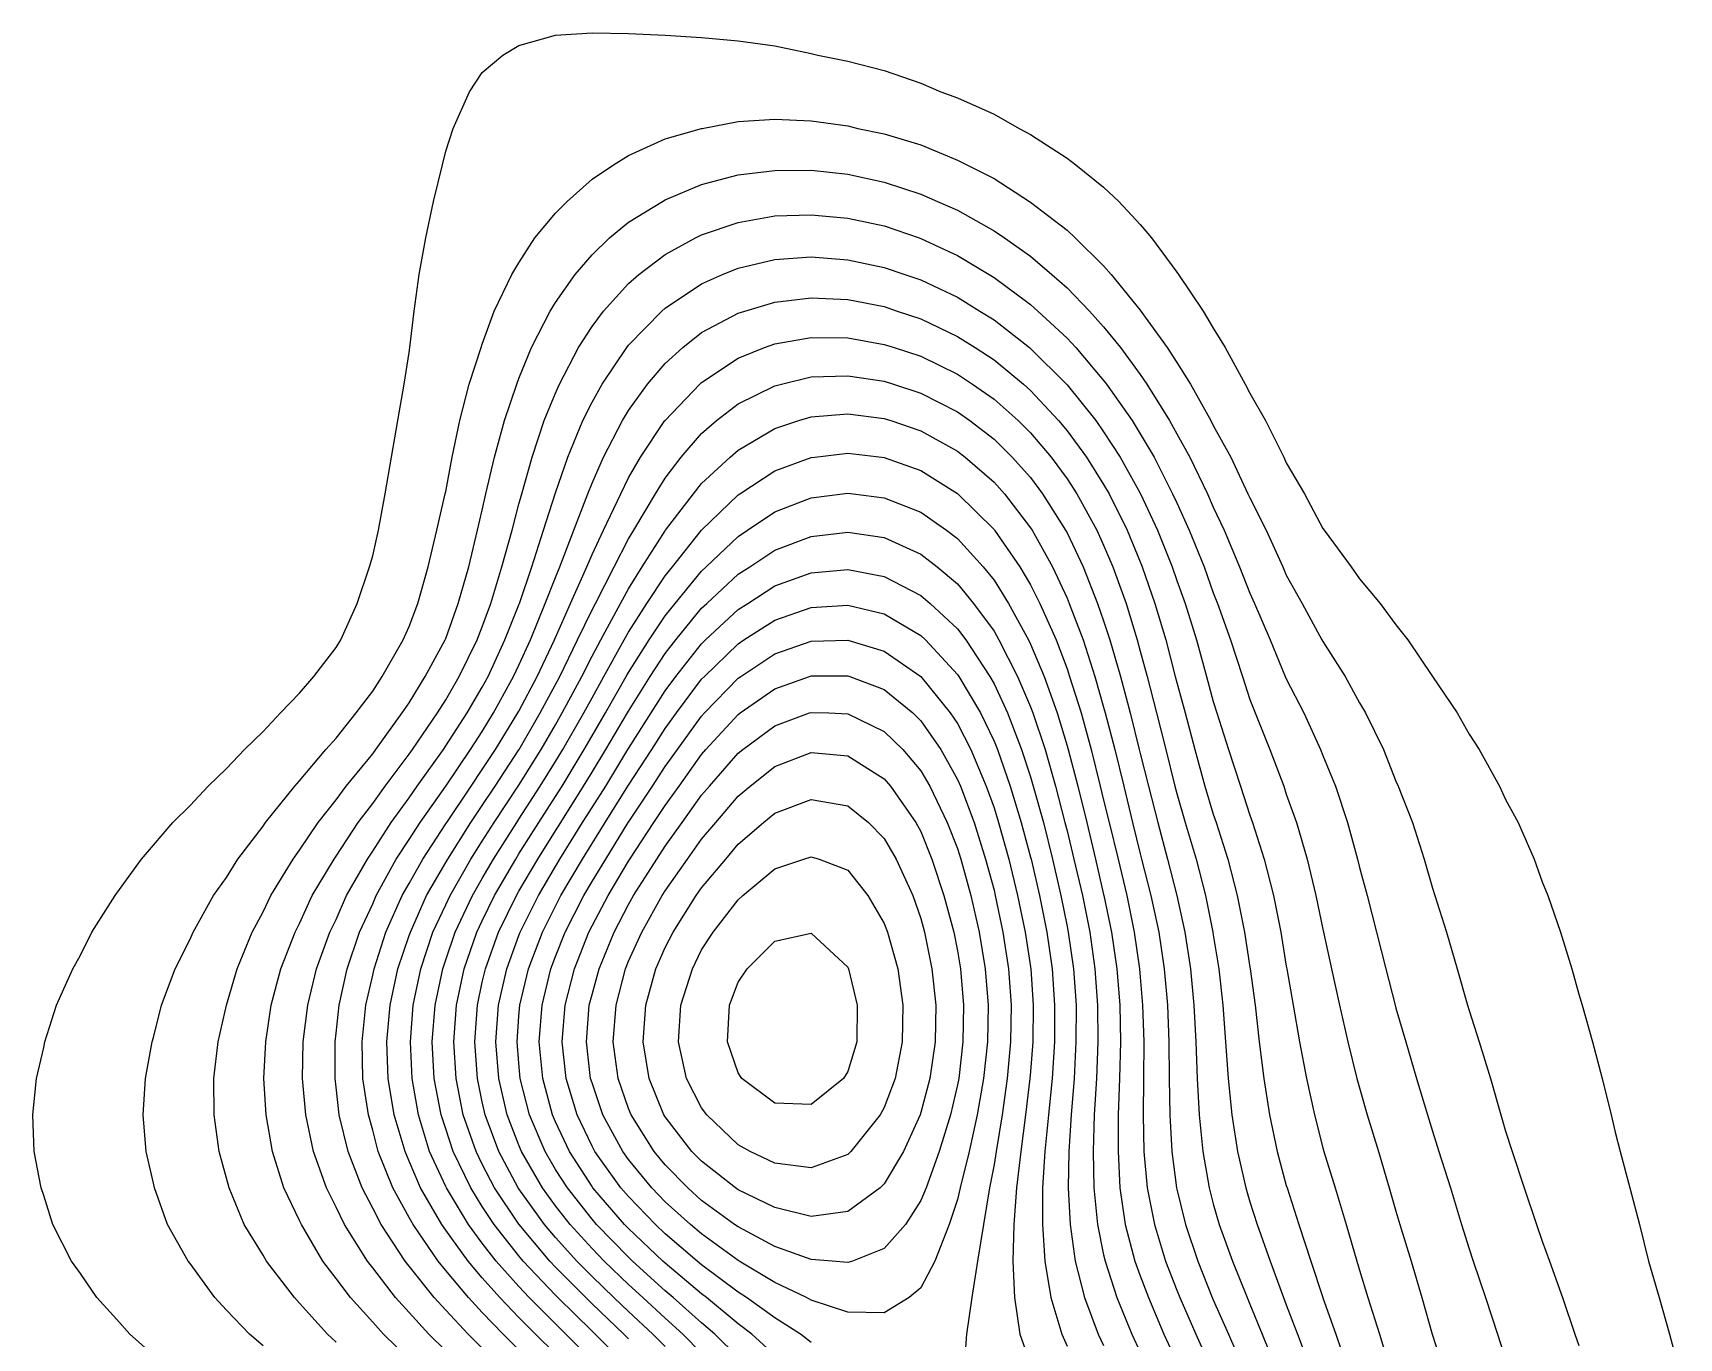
# Model space of a CAD drawing. Header units: inches. Extents: x -3765 to -2207, y 6717241 to 6718976.
# Drawn here: x -2669.2 to -2500.4, y 6718632.9 to 6718766.8 of the extents above; entities that cross this region are included whole.
import ezdxf

# ---------------------------------------------------------------- set-up
doc = ezdxf.new("R2010")
doc.units = ezdxf.units.IN
doc.header["$MEASUREMENT"] = 0

msp = doc.modelspace()

# ---------------------------------------------------------------- linework, layer by layer
for points in [[(-2656.88, 6718631.15), (-2659.29, 6718633.31), (-2660.63, 6718634.8), (-2662.7, 6718637.06), (-2664.37, 6718639.53), (-2665.29, 6718640.8), (-2667.19, 6718644.55), (-2668.12, 6718647.51), (-2668.4, 6718648.3), (-2669.11, 6718652.05), (-2669.24, 6718655.8), (-2668.87, 6718659.54), (-2668.12, 6718662.72), (-2668.01, 6718663.29), (-2666.81, 6718667.04), (-2665.14, 6718670.79), (-2664.37, 6718672.17), (-2663.19, 6718674.54), (-2660.81, 6718678.29), (-2660.63, 6718678.54), (-2658.12, 6718682.03), (-2656.88, 6718683.45), (-2654.89, 6718685.78), (-2653.13, 6718687.55), (-2651.28, 6718689.53), (-2649.38, 6718691.33), (-2647.53, 6718693.28), (-2645.63, 6718695.13), (-2643.85, 6718697.03), (-2641.89, 6718699.07), (-2640.43, 6718700.77), (-2638.14, 6718703.74), (-2637.66, 6718704.52), (-2635.99, 6718708.27), (-2634.72, 6718712.02), (-2634.39, 6718713.15), (-2633.81, 6718715.77), (-2633.12, 6718719.51), (-2632.47, 6718723.26), (-2631.82, 6718727.01), (-2631.17, 6718730.76), (-2630.64, 6718734.01), (-2630.58, 6718734.51), (-2630.15, 6718738.25), (-2629.62, 6718742), (-2628.95, 6718745.75), (-2628.15, 6718749.5), (-2627.25, 6718753.25), (-2626.89, 6718754.67), (-2626.15, 6718756.99), (-2624.46, 6718760.74), (-2623.15, 6718762.71), (-2621.04, 6718764.49), (-2619.4, 6718765.51), (-2615.65, 6718766.56), (-2611.9, 6718766.79), (-2608.15, 6718766.72), (-2604.41, 6718766.56), (-2600.66, 6718766.33), (-2596.91, 6718765.99), (-2593.16, 6718765.45), (-2589.41, 6718764.68), (-2588.75, 6718764.49), (-2585.67, 6718763.9), (-2581.92, 6718762.93), (-2578.17, 6718761.63), (-2576.12, 6718760.74), (-2574.42, 6718760.13), (-2570.67, 6718758.46), (-2568.09, 6718756.99), (-2566.92, 6718756.37), (-2563.18, 6718753.95), (-2562.26, 6718753.25), (-2559.43, 6718750.97), (-2557.88, 6718749.5), (-2555.68, 6718747.14), (-2554.5, 6718745.75), (-2551.93, 6718742.26), (-2551.75, 6718742), (-2549.21, 6718738.25), (-2548.18, 6718736.51), (-2546.96, 6718734.51), (-2544.91, 6718730.76), (-2544.44, 6718729.83), (-2542.82, 6718727.01), (-2540.96, 6718723.26), (-2540.69, 6718722.69), (-2538.82, 6718719.51), (-2536.94, 6718715.95), (-2536.81, 6718715.77), (-2534.05, 6718712.02), (-2533.19, 6718710.8), (-2531.06, 6718708.27), (-2529.44, 6718706.05), (-2528.21, 6718704.52), (-2525.71, 6718700.77), (-2525.7, 6718700.75), (-2523.15, 6718697.03), (-2521.95, 6718694.85), (-2520.9, 6718693.28), (-2518.83, 6718689.53), (-2518.2, 6718688.15), (-2516.91, 6718685.78), (-2515.27, 6718682.03), (-2514.45, 6718679.69), (-2513.88, 6718678.29), (-2512.55, 6718674.54), (-2511.42, 6718670.79), (-2510.7, 6718668.18), (-2510.35, 6718667.04), (-2509.27, 6718663.29), (-2508.3, 6718659.54), (-2507.38, 6718655.8), (-2506.96, 6718654.03), (-2506.43, 6718652.05), (-2505.45, 6718648.3), (-2504.48, 6718644.55), (-2503.53, 6718640.8), (-2503.21, 6718639.62), (-2502.46, 6718637.06), (-2501.39, 6718633.31), (-2500.4, 6718629.56)], [(-2645.63, 6718632.1), (-2647.02, 6718633.31), (-2649.38, 6718635.78), (-2650.58, 6718637.06), (-2653.13, 6718640.56), (-2653.31, 6718640.8), (-2655.43, 6718644.55), (-2656.77, 6718648.3), (-2656.88, 6718648.8), (-2657.63, 6718652.05), (-2657.93, 6718655.8), (-2657.71, 6718659.54), (-2657.02, 6718663.29), (-2656.88, 6718663.75), (-2656.04, 6718667.04), (-2654.67, 6718670.79), (-2653.13, 6718673.81), (-2652.81, 6718674.54), (-2650.72, 6718678.29), (-2649.38, 6718680.16), (-2648.24, 6718682.03), (-2645.63, 6718685.41), (-2645.38, 6718685.78), (-2642.37, 6718689.53), (-2641.89, 6718690.07), (-2639.19, 6718693.28), (-2638.14, 6718694.45), (-2636.1, 6718697.03), (-2634.39, 6718699.26), (-2633.42, 6718700.77), (-2631.27, 6718704.52), (-2630.64, 6718705.89), (-2629.75, 6718708.27), (-2628.7, 6718712.02), (-2627.8, 6718715.77), (-2626.95, 6718719.51), (-2626.89, 6718719.76), (-2626.24, 6718723.26), (-2625.45, 6718727.01), (-2624.49, 6718730.76), (-2623.28, 6718734.51), (-2623.15, 6718734.87), (-2621.94, 6718738.25), (-2620.12, 6718742), (-2619.4, 6718743.21), (-2617.75, 6718745.75), (-2615.65, 6718748.29), (-2614.46, 6718749.5), (-2611.9, 6718751.77), (-2609.68, 6718753.25), (-2608.15, 6718754.21), (-2604.41, 6718755.92), (-2600.66, 6718756.99), (-2600.61, 6718756.99), (-2596.91, 6718757.7), (-2593.16, 6718757.94), (-2589.41, 6718757.78), (-2585.67, 6718757.24), (-2584.65, 6718756.99), (-2581.92, 6718756.42), (-2578.17, 6718755.29), (-2574.42, 6718753.74), (-2573.47, 6718753.25), (-2570.67, 6718751.84), (-2567.03, 6718749.5), (-2566.92, 6718749.43), (-2563.18, 6718746.54), (-2562.33, 6718745.75), (-2559.43, 6718742.88), (-2558.65, 6718742), (-2555.68, 6718738.36), (-2555.6, 6718738.25), (-2552.9, 6718734.51), (-2551.93, 6718732.99), (-2550.51, 6718730.76), (-2548.43, 6718727.01), (-2548.18, 6718726.53), (-2546.38, 6718723.26), (-2544.63, 6718719.51), (-2544.44, 6718719.08), (-2542.77, 6718715.77), (-2541.06, 6718712.02), (-2540.69, 6718711.17), (-2539.07, 6718708.27), (-2537.04, 6718704.52), (-2536.94, 6718704.34), (-2534.64, 6718700.77), (-2533.19, 6718698.08), (-2532.57, 6718697.03), (-2530.73, 6718693.28), (-2529.44, 6718690.02), (-2529.22, 6718689.53), (-2527.76, 6718685.78), (-2526.55, 6718682.03), (-2525.7, 6718679.05), (-2525.44, 6718678.29), (-2524.25, 6718674.54), (-2523.15, 6718670.79), (-2522.1, 6718667.04), (-2521.95, 6718666.5), (-2520.9, 6718663.29), (-2519.76, 6718659.54), (-2518.68, 6718655.8), (-2518.2, 6718654.13), (-2517.52, 6718652.05), (-2516.28, 6718648.3), (-2515.03, 6718644.55), (-2514.45, 6718642.85), (-2513.71, 6718640.8), (-2512.37, 6718637.06), (-2511.09, 6718633.31), (-2510.7, 6718632.14)], [(-2638.14, 6718632.48), (-2639.02, 6718633.31), (-2641.89, 6718636.48), (-2642.43, 6718637.06), (-2645.29, 6718640.8), (-2645.63, 6718641.4), (-2647.57, 6718644.55), (-2649.12, 6718648.3), (-2649.38, 6718649.32), (-2650.15, 6718652.05), (-2650.66, 6718655.8), (-2650.68, 6718659.54), (-2650.26, 6718663.29), (-2649.38, 6718667.04), (-2649.38, 6718667.05), (-2648.3, 6718670.79), (-2646.77, 6718674.54), (-2645.63, 6718676.62), (-2644.85, 6718678.29), (-2642.56, 6718682.03), (-2641.89, 6718682.95), (-2640, 6718685.78), (-2638.14, 6718688.13), (-2637.11, 6718689.53), (-2634.39, 6718692.84), (-2634.07, 6718693.28), (-2631.36, 6718697.03), (-2630.64, 6718698.07), (-2629, 6718700.77), (-2626.95, 6718704.52), (-2626.89, 6718704.66), (-2625.63, 6718708.27), (-2624.55, 6718712.02), (-2623.63, 6718715.77), (-2623.15, 6718717.82), (-2622.78, 6718719.51), (-2621.91, 6718723.26), (-2620.89, 6718727.01), (-2619.62, 6718730.76), (-2619.4, 6718731.33), (-2618.11, 6718734.51), (-2616.18, 6718738.25), (-2615.65, 6718739.12), (-2613.63, 6718742), (-2611.9, 6718744.02), (-2610.09, 6718745.75), (-2608.15, 6718747.36), (-2604.68, 6718749.5), (-2604.41, 6718749.65), (-2600.66, 6718751.25), (-2596.91, 6718752.22), (-2593.16, 6718752.68), (-2589.41, 6718752.69), (-2585.67, 6718752.28), (-2581.92, 6718751.48), (-2578.17, 6718750.25), (-2576.47, 6718749.5), (-2574.42, 6718748.61), (-2570.67, 6718746.49), (-2569.61, 6718745.75), (-2566.92, 6718743.87), (-2564.74, 6718742), (-2563.18, 6718740.63), (-2560.88, 6718738.25), (-2559.43, 6718736.65), (-2557.7, 6718734.51), (-2555.68, 6718731.74), (-2555.01, 6718730.76), (-2552.68, 6718727.01), (-2551.93, 6718725.67), (-2550.58, 6718723.26), (-2548.77, 6718719.51), (-2548.18, 6718718.14), (-2547.06, 6718715.77), (-2545.48, 6718712.02), (-2544.44, 6718709.32), (-2543.96, 6718708.27), (-2542.35, 6718704.52), (-2540.79, 6718700.77), (-2540.69, 6718700.53), (-2538.89, 6718697.03), (-2537.18, 6718693.28), (-2536.94, 6718692.66), (-2535.65, 6718689.53), (-2534.41, 6718685.78), (-2533.4, 6718682.03), (-2533.19, 6718681.18), (-2532.4, 6718678.29), (-2531.43, 6718674.54), (-2530.49, 6718670.79), (-2529.52, 6718667.04), (-2529.44, 6718666.74), (-2528.43, 6718663.29), (-2527.32, 6718659.54), (-2526.2, 6718655.8), (-2525.7, 6718654.11), (-2525.04, 6718652.05), (-2523.86, 6718648.3), (-2522.71, 6718644.55), (-2521.95, 6718642.07), (-2521.52, 6718640.8), (-2520.27, 6718637.06), (-2519.04, 6718633.31), (-2518.2, 6718630.75)], [(-2630.64, 6718630.73), (-2633.28, 6718633.31), (-2634.39, 6718634.54), (-2636.68, 6718637.06), (-2638.14, 6718639.02), (-2639.51, 6718640.8), (-2641.71, 6718644.55), (-2641.89, 6718644.96), (-2643.51, 6718648.3), (-2644.68, 6718652.05), (-2645.33, 6718655.8), (-2645.55, 6718659.54), (-2645.37, 6718663.29), (-2644.8, 6718667.04), (-2643.81, 6718670.79), (-2642.35, 6718674.54), (-2641.89, 6718675.44), (-2640.59, 6718678.29), (-2638.35, 6718682.03), (-2638.14, 6718682.33), (-2635.9, 6718685.78), (-2634.39, 6718687.75), (-2633.13, 6718689.53), (-2630.64, 6718692.79), (-2630.31, 6718693.28), (-2627.75, 6718697.03), (-2626.89, 6718698.37), (-2625.52, 6718700.77), (-2623.67, 6718704.52), (-2623.15, 6718705.85), (-2622.29, 6718708.27), (-2621.14, 6718712.02), (-2620.1, 6718715.77), (-2619.4, 6718718.43), (-2619.11, 6718719.51), (-2618.05, 6718723.26), (-2616.8, 6718727.01), (-2615.65, 6718729.84), (-2615.25, 6718730.76), (-2613.28, 6718734.51), (-2611.9, 6718736.67), (-2610.71, 6718738.25), (-2608.15, 6718741.09), (-2607.11, 6718742), (-2604.41, 6718744.07), (-2601.3, 6718745.75), (-2600.66, 6718746.07), (-2596.91, 6718747.35), (-2593.16, 6718748.01), (-2589.41, 6718748.14), (-2585.67, 6718747.79), (-2581.92, 6718746.98), (-2578.34, 6718745.75), (-2578.17, 6718745.69), (-2574.42, 6718743.97), (-2571.17, 6718742), (-2570.67, 6718741.7), (-2566.92, 6718738.93), (-2566.16, 6718738.25), (-2563.18, 6718735.48), (-2562.29, 6718734.51), (-2559.43, 6718731.14), (-2559.14, 6718730.76), (-2556.51, 6718727.01), (-2555.68, 6718725.67), (-2554.25, 6718723.26), (-2552.35, 6718719.51), (-2551.93, 6718718.58), (-2550.64, 6718715.77), (-2549.13, 6718712.02), (-2548.18, 6718709.34), (-2547.76, 6718708.27), (-2546.42, 6718704.52), (-2545.19, 6718700.77), (-2544.44, 6718698.4), (-2543.89, 6718697.03), (-2542.39, 6718693.28), (-2540.96, 6718689.53), (-2540.69, 6718688.7), (-2539.65, 6718685.78), (-2538.56, 6718682.03), (-2537.66, 6718678.29), (-2536.94, 6718674.83), (-2536.87, 6718674.54), (-2536.05, 6718670.79), (-2535.24, 6718667.04), (-2534.38, 6718663.29), (-2533.45, 6718659.54), (-2533.19, 6718658.56), (-2532.38, 6718655.8), (-2531.25, 6718652.05), (-2530.13, 6718648.3), (-2529.44, 6718645.92), (-2529.03, 6718644.55), (-2527.9, 6718640.8), (-2526.8, 6718637.06), (-2525.73, 6718633.31), (-2525.7, 6718633.19), (-2524.53, 6718629.56)], [(-2626.89, 6718631.58), (-2628.65, 6718633.31), (-2630.64, 6718635.51), (-2632.05, 6718637.06), (-2634.39, 6718640.12), (-2634.92, 6718640.8), (-2637.29, 6718644.55), (-2638.14, 6718646.32), (-2639.13, 6718648.3), (-2640.46, 6718652.05), (-2641.27, 6718655.8), (-2641.61, 6718659.54), (-2641.53, 6718663.29), (-2641.05, 6718667.04), (-2640.15, 6718670.79), (-2638.78, 6718674.54), (-2638.14, 6718675.84), (-2637.08, 6718678.29), (-2634.94, 6718682.03), (-2634.39, 6718682.84), (-2632.51, 6718685.78), (-2630.64, 6718688.32), (-2629.82, 6718689.53), (-2627.15, 6718693.28), (-2626.89, 6718693.64), (-2624.72, 6718697.03), (-2623.15, 6718699.66), (-2622.55, 6718700.77), (-2620.84, 6718704.52), (-2619.4, 6718708.13), (-2619.35, 6718708.27), (-2618.08, 6718712.02), (-2616.87, 6718715.77), (-2615.67, 6718719.51), (-2615.65, 6718719.59), (-2614.38, 6718723.26), (-2612.83, 6718727.01), (-2611.9, 6718728.91), (-2610.87, 6718730.76), (-2608.34, 6718734.51), (-2608.15, 6718734.75), (-2604.74, 6718738.25), (-2604.41, 6718738.55), (-2600.66, 6718741.06), (-2598.52, 6718742), (-2596.91, 6718742.66), (-2593.16, 6718743.53), (-2589.41, 6718743.8), (-2585.67, 6718743.52), (-2581.92, 6718742.73), (-2579.83, 6718742), (-2578.17, 6718741.45), (-2574.42, 6718739.68), (-2572.13, 6718738.25), (-2570.67, 6718737.36), (-2567.04, 6718734.51), (-2566.92, 6718734.42), (-2563.24, 6718730.76), (-2563.18, 6718730.69), (-2560.23, 6718727.01), (-2559.43, 6718725.88), (-2557.73, 6718723.26), (-2555.68, 6718719.57), (-2555.65, 6718719.51), (-2553.89, 6718715.77), (-2552.41, 6718712.02), (-2551.93, 6718710.62), (-2551.08, 6718708.27), (-2549.9, 6718704.52), (-2548.86, 6718700.77), (-2548.18, 6718698.2), (-2547.82, 6718697.03), (-2546.63, 6718693.28), (-2545.39, 6718689.53), (-2544.44, 6718686.53), (-2544.16, 6718685.78), (-2542.97, 6718682.03), (-2542.02, 6718678.29), (-2541.26, 6718674.54), (-2540.69, 6718671.05), (-2540.64, 6718670.79), (-2539.98, 6718667.04), (-2539.33, 6718663.29), (-2538.62, 6718659.54), (-2537.79, 6718655.8), (-2536.94, 6718652.43), (-2536.83, 6718652.05), (-2535.69, 6718648.3), (-2534.55, 6718644.55), (-2533.46, 6718640.8), (-2533.19, 6718639.87), (-2532.32, 6718637.06), (-2531.14, 6718633.31), (-2530, 6718629.56)], [(-2623.15, 6718631.86), (-2624.62, 6718633.31), (-2626.89, 6718635.75), (-2628.09, 6718637.06), (-2630.64, 6718640.29), (-2631.05, 6718640.8), (-2633.54, 6718644.55), (-2634.39, 6718646.22), (-2635.49, 6718648.3), (-2636.92, 6718652.05), (-2637.82, 6718655.8), (-2638.14, 6718658.64), (-2638.25, 6718659.54), (-2638.25, 6718663.29), (-2638.14, 6718664.18), (-2637.83, 6718667.04), (-2637.02, 6718670.79), (-2635.76, 6718674.54), (-2634.39, 6718677.46), (-2634.03, 6718678.29), (-2631.98, 6718682.03), (-2630.64, 6718684.03), (-2629.53, 6718685.78), (-2626.89, 6718689.52), (-2626.89, 6718689.53), (-2624.37, 6718693.28), (-2623.15, 6718695.13), (-2622, 6718697.03), (-2619.94, 6718700.77), (-2619.4, 6718701.92), (-2618.22, 6718704.52), (-2616.69, 6718708.27), (-2615.65, 6718710.93), (-2615.21, 6718712.02), (-2613.78, 6718715.77), (-2612.33, 6718719.51), (-2611.9, 6718720.6), (-2610.72, 6718723.26), (-2608.77, 6718727.01), (-2608.15, 6718728.05), (-2606.21, 6718730.76), (-2604.41, 6718732.88), (-2602.6, 6718734.51), (-2600.66, 6718736.04), (-2596.91, 6718738.04), (-2596.24, 6718738.25), (-2593.16, 6718739.18), (-2589.41, 6718739.62), (-2585.67, 6718739.44), (-2581.92, 6718738.71), (-2580.6, 6718738.25), (-2578.17, 6718737.45), (-2574.42, 6718735.65), (-2572.61, 6718734.51), (-2570.67, 6718733.25), (-2567.65, 6718730.76), (-2566.92, 6718730.11), (-2564.04, 6718727.01), (-2563.18, 6718725.98), (-2561.19, 6718723.26), (-2559.43, 6718720.47), (-2558.87, 6718719.51), (-2557.02, 6718715.77), (-2555.68, 6718712.52), (-2555.47, 6718712.02), (-2554.16, 6718708.27), (-2553.05, 6718704.52), (-2552.08, 6718700.77), (-2551.93, 6718700.16), (-2551.08, 6718697.03), (-2550.07, 6718693.28), (-2549.03, 6718689.53), (-2548.18, 6718686.63), (-2547.89, 6718685.78), (-2546.7, 6718682.03), (-2545.73, 6718678.29), (-2544.98, 6718674.54), (-2544.44, 6718670.95), (-2544.41, 6718670.79), (-2543.9, 6718667.04), (-2543.46, 6718663.29), (-2543, 6718659.54), (-2542.4, 6718655.8), (-2541.61, 6718652.05), (-2540.69, 6718648.56), (-2540.61, 6718648.3), (-2539.39, 6718644.55), (-2538.17, 6718640.8), (-2536.95, 6718637.06), (-2536.94, 6718637.02), (-2535.61, 6718633.31), (-2534.34, 6718629.56)], [(-2619.4, 6718631.71), (-2621.01, 6718633.31), (-2623.15, 6718635.53), (-2624.58, 6718637.06), (-2626.89, 6718639.84), (-2627.68, 6718640.8), (-2630.24, 6718644.55), (-2630.64, 6718645.28), (-2632.33, 6718648.3), (-2633.82, 6718652.05), (-2634.39, 6718654.22), (-2634.84, 6718655.8), (-2635.4, 6718659.54), (-2635.48, 6718663.29), (-2635.09, 6718667.04), (-2634.39, 6718670.12), (-2634.25, 6718670.79), (-2633.05, 6718674.54), (-2631.36, 6718678.29), (-2630.64, 6718679.53), (-2629.26, 6718682.03), (-2626.89, 6718685.64), (-2626.8, 6718685.78), (-2624.3, 6718689.53), (-2623.15, 6718691.21), (-2621.81, 6718693.28), (-2619.5, 6718697.03), (-2619.4, 6718697.21), (-2617.54, 6718700.77), (-2615.75, 6718704.52), (-2615.65, 6718704.76), (-2614.1, 6718708.27), (-2612.43, 6718712.02), (-2611.9, 6718713.27), (-2610.73, 6718715.77), (-2608.95, 6718719.51), (-2608.15, 6718721.14), (-2606.92, 6718723.26), (-2604.42, 6718727.01), (-2604.41, 6718727.03), (-2600.84, 6718730.76), (-2600.66, 6718730.93), (-2596.91, 6718733.42), (-2594.2, 6718734.51), (-2593.16, 6718734.89), (-2589.41, 6718735.53), (-2585.67, 6718735.5), (-2581.92, 6718734.84), (-2580.91, 6718734.51), (-2578.17, 6718733.61), (-2574.42, 6718731.78), (-2572.88, 6718730.76), (-2570.67, 6718729.23), (-2568.19, 6718727.01), (-2566.92, 6718725.77), (-2564.8, 6718723.26), (-2563.18, 6718721.06), (-2562.18, 6718719.51), (-2560.13, 6718715.77), (-2559.43, 6718714.23), (-2558.48, 6718712.02), (-2557.13, 6718708.27), (-2556, 6718704.52), (-2555.68, 6718703.35), (-2554.96, 6718700.77), (-2553.99, 6718697.03), (-2553.05, 6718693.28), (-2552.13, 6718689.53), (-2551.93, 6718688.78), (-2551.05, 6718685.78), (-2549.94, 6718682.03), (-2548.97, 6718678.29), (-2548.23, 6718674.54), (-2548.18, 6718674.26), (-2547.62, 6718670.79), (-2547.21, 6718667.04), (-2546.92, 6718663.29), (-2546.65, 6718659.54), (-2546.28, 6718655.8), (-2545.7, 6718652.05), (-2544.85, 6718648.3), (-2544.44, 6718646.89), (-2543.68, 6718644.55), (-2542.35, 6718640.8), (-2540.97, 6718637.06), (-2540.69, 6718636.32), (-2539.53, 6718633.31), (-2538.14, 6718629.56)], [(-2615.65, 6718631.27), (-2617.7, 6718633.31), (-2619.4, 6718635.02), (-2621.36, 6718637.06), (-2623.15, 6718639.08), (-2624.62, 6718640.8), (-2626.89, 6718643.97), (-2627.31, 6718644.55), (-2629.48, 6718648.3), (-2630.64, 6718651.06), (-2631.07, 6718652.05), (-2632.2, 6718655.8), (-2632.8, 6718659.54), (-2632.93, 6718663.29), (-2632.6, 6718667.04), (-2631.81, 6718670.79), (-2630.64, 6718674.19), (-2630.53, 6718674.54), (-2628.86, 6718678.29), (-2626.89, 6718681.7), (-2626.7, 6718682.03), (-2624.34, 6718685.78), (-2623.15, 6718687.53), (-2621.83, 6718689.53), (-2619.4, 6718693.25), (-2619.38, 6718693.28), (-2617.21, 6718697.03), (-2615.65, 6718699.94), (-2615.21, 6718700.77), (-2613.38, 6718704.52), (-2611.9, 6718707.6), (-2611.55, 6718708.27), (-2609.63, 6718712.02), (-2608.15, 6718714.89), (-2607.62, 6718715.77), (-2605.4, 6718719.51), (-2604.41, 6718721.12), (-2602.74, 6718723.26), (-2600.66, 6718725.7), (-2599.13, 6718727.01), (-2596.91, 6718728.73), (-2593.16, 6718730.58), (-2592.46, 6718730.76), (-2589.41, 6718731.49), (-2585.67, 6718731.62), (-2581.92, 6718731.06), (-2580.99, 6718730.76), (-2578.17, 6718729.83), (-2574.42, 6718727.91), (-2573.15, 6718727.01), (-2570.67, 6718725.11), (-2568.79, 6718723.26), (-2566.92, 6718721.18), (-2565.68, 6718719.51), (-2563.32, 6718715.77), (-2563.18, 6718715.5), (-2561.53, 6718712.02), (-2560.04, 6718708.27), (-2559.43, 6718706.48), (-2558.79, 6718704.52), (-2557.68, 6718700.77), (-2556.69, 6718697.03), (-2555.77, 6718693.28), (-2555.68, 6718692.88), (-2554.83, 6718689.53), (-2553.86, 6718685.78), (-2552.86, 6718682.03), (-2551.93, 6718678.3), (-2551.93, 6718678.29), (-2551.1, 6718674.54), (-2550.53, 6718670.79), (-2550.17, 6718667.04), (-2549.96, 6718663.29), (-2549.82, 6718659.54), (-2549.63, 6718655.8), (-2549.26, 6718652.05), (-2548.61, 6718648.3), (-2548.18, 6718646.67), (-2547.56, 6718644.55), (-2546.2, 6718640.8), (-2544.72, 6718637.06), (-2544.44, 6718636.38), (-2543.15, 6718633.31), (-2541.66, 6718629.56)], [(-2611.9, 6718630.65), (-2614.58, 6718633.31), (-2615.65, 6718634.35), (-2618.34, 6718637.06), (-2619.4, 6718638.19), (-2621.73, 6718640.8), (-2623.15, 6718642.63), (-2624.58, 6718644.55), (-2626.82, 6718648.3), (-2626.89, 6718648.46), (-2628.56, 6718652.05), (-2629.71, 6718655.8), (-2630.35, 6718659.54), (-2630.52, 6718663.29), (-2630.23, 6718667.04), (-2629.46, 6718670.79), (-2628.21, 6718674.54), (-2626.89, 6718677.35), (-2626.46, 6718678.29), (-2624.33, 6718682.03), (-2623.15, 6718683.87), (-2621.94, 6718685.78), (-2619.46, 6718689.53), (-2619.4, 6718689.62), (-2617.13, 6718693.28), (-2615.65, 6718695.81), (-2614.95, 6718697.03), (-2612.95, 6718700.77), (-2611.9, 6718702.86), (-2611, 6718704.52), (-2608.97, 6718708.27), (-2608.15, 6718709.77), (-2606.74, 6718712.02), (-2604.41, 6718715.7), (-2604.35, 6718715.77), (-2601.49, 6718719.51), (-2600.66, 6718720.55), (-2597.74, 6718723.26), (-2596.91, 6718723.99), (-2593.16, 6718726.21), (-2590.68, 6718727.01), (-2589.41, 6718727.39), (-2585.67, 6718727.7), (-2581.92, 6718727.23), (-2581.25, 6718727.01), (-2578.17, 6718725.97), (-2574.42, 6718723.88), (-2573.62, 6718723.26), (-2570.67, 6718720.7), (-2569.6, 6718719.51), (-2566.92, 6718716.03), (-2566.75, 6718715.77), (-2564.67, 6718712.02), (-2563.18, 6718708.81), (-2562.95, 6718708.27), (-2561.53, 6718704.52), (-2560.32, 6718700.77), (-2559.43, 6718697.63), (-2559.26, 6718697.03), (-2558.27, 6718693.28), (-2557.35, 6718689.53), (-2556.46, 6718685.78), (-2555.68, 6718682.56), (-2555.54, 6718682.03), (-2554.57, 6718678.29), (-2553.77, 6718674.54), (-2553.21, 6718670.79), (-2552.89, 6718667.04), (-2552.74, 6718663.29), (-2552.69, 6718659.54), (-2552.63, 6718655.8), (-2552.43, 6718652.05), (-2551.96, 6718648.3), (-2551.93, 6718648.16), (-2551.04, 6718644.55), (-2549.77, 6718640.8), (-2548.28, 6718637.06), (-2548.18, 6718636.84), (-2546.62, 6718633.31), (-2545.02, 6718629.56)], [(-2608.15, 6718629.89), (-2611.57, 6718633.31), (-2611.9, 6718633.62), (-2615.42, 6718637.06), (-2615.65, 6718637.29), (-2618.95, 6718640.8), (-2619.4, 6718641.34), (-2621.95, 6718644.55), (-2623.15, 6718646.39), (-2624.34, 6718648.3), (-2626.13, 6718652.05), (-2626.89, 6718654.37), (-2627.36, 6718655.8), (-2628.08, 6718659.54), (-2628.29, 6718663.29), (-2628, 6718667.04), (-2627.21, 6718670.79), (-2626.89, 6718671.7), (-2625.93, 6718674.54), (-2624.16, 6718678.29), (-2623.15, 6718680.05), (-2622.01, 6718682.03), (-2619.62, 6718685.78), (-2619.4, 6718686.12), (-2617.21, 6718689.53), (-2615.65, 6718692.04), (-2614.9, 6718693.28), (-2612.75, 6718697.03), (-2611.9, 6718698.59), (-2610.68, 6718700.77), (-2608.61, 6718704.52), (-2608.15, 6718705.33), (-2606.27, 6718708.27), (-2604.41, 6718711.09), (-2603.66, 6718712.02), (-2600.67, 6718715.77), (-2600.66, 6718715.78), (-2596.91, 6718719.4), (-2596.73, 6718719.51), (-2593.16, 6718721.85), (-2589.41, 6718723.22), (-2589.04, 6718723.26), (-2585.67, 6718723.66), (-2582.16, 6718723.26), (-2581.92, 6718723.23), (-2578.17, 6718721.89), (-2574.42, 6718719.54), (-2574.39, 6718719.51), (-2570.67, 6718715.83), (-2570.62, 6718715.77), (-2568.02, 6718712.02), (-2566.92, 6718710.18), (-2565.96, 6718708.27), (-2564.3, 6718704.52), (-2563.18, 6718701.55), (-2562.91, 6718700.77), (-2561.73, 6718697.03), (-2560.7, 6718693.28), (-2559.77, 6718689.53), (-2559.43, 6718688.09), (-2558.86, 6718685.78), (-2557.93, 6718682.03), (-2557.04, 6718678.29), (-2556.28, 6718674.54), (-2555.75, 6718670.79), (-2555.68, 6718669.92), (-2555.43, 6718667.04), (-2555.31, 6718663.29), (-2555.33, 6718659.54), (-2555.38, 6718655.8), (-2555.3, 6718652.05), (-2554.95, 6718648.3), (-2554.22, 6718644.55), (-2553.08, 6718640.8), (-2551.93, 6718637.83), (-2551.62, 6718637.06), (-2549.97, 6718633.31), (-2548.29, 6718629.56)], [(-2608.15, 6718632.83), (-2608.63, 6718633.31), (-2611.9, 6718636.42), (-2612.55, 6718637.06), (-2615.65, 6718640.19), (-2616.23, 6718640.8), (-2619.37, 6718644.55), (-2619.4, 6718644.59), (-2621.89, 6718648.3), (-2623.15, 6718650.74), (-2623.79, 6718652.05), (-2625.1, 6718655.8), (-2625.85, 6718659.54), (-2626.08, 6718663.29), (-2625.81, 6718667.04), (-2625.02, 6718670.79), (-2623.71, 6718674.54), (-2623.15, 6718675.71), (-2621.9, 6718678.29), (-2619.73, 6718682.03), (-2619.4, 6718682.56), (-2617.36, 6718685.78), (-2615.65, 6718688.45), (-2614.97, 6718689.53), (-2612.7, 6718693.28), (-2611.9, 6718694.67), (-2610.51, 6718697.03), (-2608.39, 6718700.77), (-2608.15, 6718701.19), (-2606.05, 6718704.52), (-2604.41, 6718707), (-2603.38, 6718708.27), (-2600.66, 6718711.58), (-2600.18, 6718712.02), (-2596.91, 6718715.14), (-2595.95, 6718715.77), (-2593.16, 6718717.66), (-2589.41, 6718719.11), (-2586.2, 6718719.51), (-2585.67, 6718719.58), (-2585.11, 6718719.51), (-2581.92, 6718719.11), (-2578.17, 6718717.61), (-2575.54, 6718715.77), (-2574.42, 6718714.92), (-2571.79, 6718712.02), (-2570.67, 6718710.65), (-2569.17, 6718708.27), (-2567.13, 6718704.52), (-2566.92, 6718704.09), (-2565.53, 6718700.77), (-2564.2, 6718697.03), (-2563.18, 6718693.66), (-2563.07, 6718693.28), (-2562.07, 6718689.53), (-2561.14, 6718685.78), (-2560.25, 6718682.03), (-2559.43, 6718678.42), (-2559.4, 6718678.29), (-2558.61, 6718674.54), (-2558.06, 6718670.79), (-2557.77, 6718667.04), (-2557.7, 6718663.29), (-2557.79, 6718659.54), (-2557.92, 6718655.8), (-2557.95, 6718652.05), (-2557.75, 6718648.3), (-2557.2, 6718644.55), (-2556.23, 6718640.8), (-2555.68, 6718639.28), (-2554.84, 6718637.06), (-2553.25, 6718633.31), (-2551.93, 6718630.43)], [(-2604.41, 6718632.03), (-2605.67, 6718633.31), (-2608.15, 6718635.62), (-2609.66, 6718637.06), (-2611.9, 6718639.22), (-2613.47, 6718640.8), (-2615.65, 6718643.21), (-2616.79, 6718644.55), (-2619.4, 6718648.2), (-2619.46, 6718648.3), (-2621.46, 6718652.05), (-2622.85, 6718655.8), (-2623.15, 6718657.15), (-2623.66, 6718659.54), (-2623.92, 6718663.29), (-2623.66, 6718667.04), (-2623.15, 6718669.41), (-2622.84, 6718670.79), (-2621.49, 6718674.54), (-2619.65, 6718678.29), (-2619.4, 6718678.73), (-2617.47, 6718682.03), (-2615.65, 6718684.92), (-2615.11, 6718685.78), (-2612.76, 6718689.53), (-2611.9, 6718690.95), (-2610.47, 6718693.28), (-2608.26, 6718697.03), (-2608.15, 6718697.22), (-2605.93, 6718700.77), (-2604.41, 6718703.13), (-2603.32, 6718704.52), (-2600.66, 6718707.77), (-2600.12, 6718708.27), (-2596.91, 6718711.25), (-2595.7, 6718712.02), (-2593.16, 6718713.71), (-2589.41, 6718715.14), (-2585.67, 6718715.58), (-2581.92, 6718715.01), (-2578.17, 6718713.31), (-2576.51, 6718712.02), (-2574.42, 6718710.26), (-2572.77, 6718708.27), (-2570.67, 6718705.4), (-2570.17, 6718704.52), (-2568.25, 6718700.77), (-2566.92, 6718697.67), (-2566.68, 6718697.03), (-2565.43, 6718693.28), (-2564.35, 6718689.53), (-2563.39, 6718685.78), (-2563.18, 6718684.92), (-2562.48, 6718682.03), (-2561.61, 6718678.29), (-2560.85, 6718674.54), (-2560.32, 6718670.79), (-2560.05, 6718667.04), (-2560.03, 6718663.29), (-2560.17, 6718659.54), (-2560.38, 6718655.8), (-2560.5, 6718652.05), (-2560.44, 6718648.3), (-2560.07, 6718644.55), (-2559.43, 6718641.45), (-2559.28, 6718640.8), (-2558.07, 6718637.06), (-2556.54, 6718633.31), (-2555.68, 6718631.44)], [(-2600.66, 6718631.35), (-2602.6, 6718633.31), (-2604.41, 6718634.93), (-2606.7, 6718637.06), (-2608.15, 6718638.39), (-2610.66, 6718640.8), (-2611.9, 6718642.08), (-2614.15, 6718644.55), (-2615.65, 6718646.47), (-2616.98, 6718648.3), (-2619.13, 6718652.05), (-2619.4, 6718652.69), (-2620.6, 6718655.8), (-2621.46, 6718659.54), (-2621.76, 6718663.29), (-2621.49, 6718667.04), (-2620.65, 6718670.79), (-2619.4, 6718674.19), (-2619.26, 6718674.54), (-2617.39, 6718678.29), (-2615.65, 6718681.28), (-2615.2, 6718682.03), (-2612.86, 6718685.78), (-2611.9, 6718687.32), (-2610.5, 6718689.53), (-2608.21, 6718693.28), (-2608.15, 6718693.38), (-2605.84, 6718697.03), (-2604.41, 6718699.29), (-2603.3, 6718700.77), (-2600.66, 6718704.13), (-2600.25, 6718704.52), (-2596.91, 6718707.64), (-2595.91, 6718708.27), (-2593.16, 6718710.05), (-2589.41, 6718711.4), (-2585.67, 6718711.75), (-2581.92, 6718711.03), (-2578.17, 6718709.09), (-2577.21, 6718708.27), (-2574.42, 6718705.64), (-2573.57, 6718704.52), (-2571.1, 6718700.77), (-2570.67, 6718700.01), (-2569.29, 6718697.03), (-2567.84, 6718693.28), (-2566.92, 6718690.49), (-2566.64, 6718689.53), (-2565.61, 6718685.78), (-2564.68, 6718682.03), (-2563.82, 6718678.29), (-2563.18, 6718675.12), (-2563.06, 6718674.54), (-2562.51, 6718670.79), (-2562.25, 6718667.04), (-2562.26, 6718663.29), (-2562.46, 6718659.54), (-2562.74, 6718655.8), (-2562.99, 6718652.05), (-2563.06, 6718648.3), (-2562.86, 6718644.55), (-2562.33, 6718640.8), (-2561.38, 6718637.06), (-2559.97, 6718633.31), (-2559.43, 6718632.13)], [(-2596.91, 6718630.95), (-2599.3, 6718633.31), (-2600.66, 6718634.45), (-2603.59, 6718637.06), (-2604.41, 6718637.75), (-2607.75, 6718640.8), (-2608.15, 6718641.19), (-2611.43, 6718644.55), (-2611.9, 6718645.1), (-2614.43, 6718648.3), (-2615.65, 6718650.21), (-2616.72, 6718652.05), (-2618.3, 6718655.8), (-2619.26, 6718659.54), (-2619.4, 6718661.1), (-2619.58, 6718663.29), (-2619.4, 6718665.91), (-2619.31, 6718667.04), (-2618.42, 6718670.79), (-2616.98, 6718674.54), (-2615.65, 6718677.22), (-2615.1, 6718678.29), (-2612.89, 6718682.03), (-2611.9, 6718683.64), (-2610.54, 6718685.78), (-2608.21, 6718689.53), (-2608.15, 6718689.62), (-2605.77, 6718693.28), (-2604.41, 6718695.43), (-2603.25, 6718697.03), (-2600.66, 6718700.48), (-2600.37, 6718700.77), (-2596.91, 6718704.13), (-2596.32, 6718704.52), (-2593.16, 6718706.55), (-2589.41, 6718707.85), (-2585.67, 6718708.09), (-2581.92, 6718707.19), (-2578.17, 6718704.97), (-2577.7, 6718704.52), (-2574.42, 6718700.98), (-2574.28, 6718700.77), (-2572.07, 6718697.03), (-2570.67, 6718694.14), (-2570.32, 6718693.28), (-2569.01, 6718689.53), (-2567.88, 6718685.78), (-2566.92, 6718682.23), (-2566.87, 6718682.03), (-2566.01, 6718678.29), (-2565.25, 6718674.54), (-2564.7, 6718670.79), (-2564.45, 6718667.04), (-2564.48, 6718663.29), (-2564.72, 6718659.54), (-2565.08, 6718655.8), (-2565.44, 6718652.05), (-2565.68, 6718648.3), (-2565.7, 6718644.55), (-2565.45, 6718640.8), (-2564.84, 6718637.06), (-2563.71, 6718633.31), (-2563.18, 6718632.08)], [(-2593.16, 6718631.14), (-2595.51, 6718633.31), (-2596.91, 6718634.36), (-2600.17, 6718637.06), (-2600.66, 6718637.43), (-2604.41, 6718640.6), (-2604.63, 6718640.8), (-2608.15, 6718644.14), (-2608.56, 6718644.55), (-2611.8, 6718648.3), (-2611.9, 6718648.45), (-2614.22, 6718652.05), (-2615.65, 6718655.09), (-2615.95, 6718655.8), (-2616.95, 6718659.54), (-2617.31, 6718663.29), (-2617.03, 6718667.04), (-2616.13, 6718670.79), (-2615.65, 6718672.05), (-2614.65, 6718674.54), (-2612.74, 6718678.29), (-2611.9, 6718679.72), (-2610.5, 6718682.03), (-2608.18, 6718685.78), (-2608.15, 6718685.82), (-2605.69, 6718689.53), (-2604.41, 6718691.53), (-2603.14, 6718693.28), (-2600.66, 6718696.71), (-2600.36, 6718697.03), (-2596.91, 6718700.59), (-2596.65, 6718700.77), (-2593.16, 6718703.08), (-2589.41, 6718704.38), (-2585.67, 6718704.51), (-2581.92, 6718703.38), (-2578.17, 6718700.77), (-2578.17, 6718700.77), (-2575.15, 6718697.03), (-2574.42, 6718695.93), (-2573.06, 6718693.28), (-2571.47, 6718689.53), (-2570.67, 6718687.3), (-2570.2, 6718685.78), (-2569.16, 6718682.03), (-2568.25, 6718678.29), (-2567.47, 6718674.54), (-2566.92, 6718671), (-2566.89, 6718670.79), (-2566.64, 6718667.04), (-2566.69, 6718663.29), (-2566.92, 6718660.24), (-2566.98, 6718659.54), (-2567.43, 6718655.8), (-2567.92, 6718652.05), (-2568.36, 6718648.3), (-2568.64, 6718644.55), (-2568.74, 6718640.8), (-2568.58, 6718637.06), (-2568.02, 6718633.31), (-2566.92, 6718630.22)], [(-2589.41, 6718632.43), (-2590.5, 6718633.31), (-2593.16, 6718634.97), (-2596.05, 6718637.06), (-2596.91, 6718637.61), (-2600.66, 6718640.43), (-2601.11, 6718640.8), (-2604.41, 6718643.61), (-2605.4, 6718644.55), (-2608.15, 6718647.41), (-2608.93, 6718648.3), (-2611.61, 6718652.05), (-2611.9, 6718652.59), (-2613.44, 6718655.8), (-2614.56, 6718659.54), (-2614.97, 6718663.29), (-2614.67, 6718667.04), (-2613.71, 6718670.79), (-2612.23, 6718674.54), (-2611.9, 6718675.19), (-2610.25, 6718678.29), (-2608.15, 6718681.83), (-2608.02, 6718682.03), (-2605.55, 6718685.78), (-2604.41, 6718687.55), (-2602.96, 6718689.53), (-2600.66, 6718692.76), (-2600.21, 6718693.28), (-2596.91, 6718696.88), (-2596.72, 6718697.03), (-2593.16, 6718699.51), (-2589.61, 6718700.77), (-2589.41, 6718700.84), (-2585.67, 6718700.85), (-2585.44, 6718700.77), (-2581.92, 6718699.42), (-2578.99, 6718697.03), (-2578.17, 6718696.23), (-2576.14, 6718693.28), (-2574.42, 6718690.21), (-2574.12, 6718689.53), (-2572.72, 6718685.78), (-2571.53, 6718682.03), (-2570.67, 6718678.84), (-2570.54, 6718678.29), (-2569.76, 6718674.54), (-2569.19, 6718670.79), (-2568.92, 6718667.04), (-2568.98, 6718663.29), (-2569.31, 6718659.54), (-2569.84, 6718655.8), (-2570.46, 6718652.05), (-2570.67, 6718650.71), (-2571.12, 6718648.3), (-2571.76, 6718644.55), (-2572.35, 6718640.8), (-2572.93, 6718637.06), (-2573.48, 6718633.31), (-2573.75, 6718629.56)], [(-2579.37, 6718637.06), (-2581.92, 6718635.48), (-2585.67, 6718635.57), (-2589.41, 6718636.79), (-2589.89, 6718637.06), (-2593.16, 6718638.61), (-2596.81, 6718640.8), (-2596.91, 6718640.86), (-2600.66, 6718643.59), (-2601.8, 6718644.55), (-2604.41, 6718646.89), (-2605.76, 6718648.3), (-2608.15, 6718651.22), (-2608.75, 6718652.05), (-2610.78, 6718655.8), (-2611.9, 6718659.07), (-2612.04, 6718659.54), (-2612.47, 6718663.29), (-2612.18, 6718667.04), (-2611.9, 6718668.16), (-2611.18, 6718670.79), (-2609.62, 6718674.54), (-2608.15, 6718677.37), (-2607.63, 6718678.29), (-2605.26, 6718682.03), (-2604.41, 6718683.36), (-2602.65, 6718685.78), (-2600.66, 6718688.58), (-2599.84, 6718689.53), (-2596.91, 6718692.89), (-2596.43, 6718693.28), (-2593.16, 6718695.72), (-2589.59, 6718697.03), (-2589.41, 6718697.09), (-2587.6, 6718697.03), (-2585.67, 6718696.95), (-2581.92, 6718695.13), (-2580.02, 6718693.28), (-2578.17, 6718691.09), (-2577.26, 6718689.53), (-2575.47, 6718685.78), (-2574.42, 6718683.12), (-2574.07, 6718682.03), (-2573.05, 6718678.29), (-2572.2, 6718674.54), (-2571.58, 6718670.79), (-2571.27, 6718667.04), (-2571.33, 6718663.29), (-2571.74, 6718659.54), (-2572.4, 6718655.8), (-2573.22, 6718652.05), (-2574.13, 6718648.3), (-2574.42, 6718647.11), (-2575.26, 6718644.55), (-2576.73, 6718640.8), (-2578.17, 6718638.05), (-2579.37, 6718637.06)], [(-2585.18, 6718640.8), (-2585.67, 6718640.66), (-2587.27, 6718640.8), (-2589.41, 6718640.97), (-2593.16, 6718642.31), (-2596.91, 6718644.3), (-2597.27, 6718644.55), (-2600.66, 6718647.03), (-2602.07, 6718648.3), (-2604.41, 6718650.68), (-2605.52, 6718652.05), (-2607.89, 6718655.8), (-2608.15, 6718656.45), (-2609.22, 6718659.54), (-2609.72, 6718663.29), (-2609.43, 6718667.04), (-2608.46, 6718670.79), (-2608.15, 6718671.55), (-2606.8, 6718674.54), (-2604.71, 6718678.29), (-2604.41, 6718678.78), (-2602.11, 6718682.03), (-2600.66, 6718684.09), (-2599.21, 6718685.78), (-2596.91, 6718688.49), (-2595.67, 6718689.53), (-2593.16, 6718691.52), (-2589.41, 6718692.96), (-2585.67, 6718692.62), (-2581.92, 6718690.27), (-2581.29, 6718689.53), (-2578.69, 6718685.78), (-2578.17, 6718684.85), (-2577.03, 6718682.03), (-2575.8, 6718678.29), (-2574.8, 6718674.54), (-2574.42, 6718672.64), (-2574.11, 6718670.79), (-2573.8, 6718667.04), (-2573.86, 6718663.29), (-2574.29, 6718659.54), (-2574.42, 6718658.87), (-2575.14, 6718655.8), (-2576.28, 6718652.05), (-2577.64, 6718648.3), (-2578.17, 6718647.02), (-2579.76, 6718644.55), (-2581.92, 6718642.08), (-2585.18, 6718640.8)], [(-2582.36, 6718648.3), (-2585.67, 6718645.89), (-2589.41, 6718645.38), (-2593.16, 6718646.28), (-2596.91, 6718648.1), (-2597.19, 6718648.3), (-2600.66, 6718651.04), (-2601.65, 6718652.05), (-2604.41, 6718655.61), (-2604.52, 6718655.8), (-2606.05, 6718659.54), (-2606.67, 6718663.29), (-2606.39, 6718667.04), (-2605.35, 6718670.79), (-2604.41, 6718672.97), (-2603.59, 6718674.54), (-2601.21, 6718678.29), (-2600.66, 6718679.09), (-2598.19, 6718682.03), (-2596.91, 6718683.56), (-2594.31, 6718685.78), (-2593.16, 6718686.73), (-2589.41, 6718688.14), (-2585.67, 6718687.49), (-2583.53, 6718685.78), (-2581.92, 6718684.16), (-2580.71, 6718682.03), (-2579.01, 6718678.29), (-2578.17, 6718675.93), (-2577.79, 6718674.54), (-2577.03, 6718670.79), (-2576.65, 6718667.04), (-2576.72, 6718663.29), (-2577.26, 6718659.54), (-2578.17, 6718656.04), (-2578.25, 6718655.8), (-2579.96, 6718652.05), (-2581.92, 6718648.72), (-2582.36, 6718648.3)], [(-2585.34, 6718652.05), (-2585.67, 6718651.74), (-2589.41, 6718650.38), (-2593.16, 6718650.85), (-2595.68, 6718652.05), (-2596.91, 6718652.74), (-2600.14, 6718655.8), (-2600.66, 6718656.52), (-2602.21, 6718659.54), (-2603.04, 6718663.29), (-2602.79, 6718667.04), (-2601.61, 6718670.79), (-2600.66, 6718672.72), (-2599.47, 6718674.54), (-2596.91, 6718677.85), (-2596.42, 6718678.29), (-2593.16, 6718681.02), (-2590.17, 6718682.03), (-2589.41, 6718682.28), (-2588.61, 6718682.03), (-2585.67, 6718680.89), (-2583.61, 6718678.29), (-2581.92, 6718675.44), (-2581.58, 6718674.54), (-2580.55, 6718670.79), (-2580.02, 6718667.04), (-2580.09, 6718663.29), (-2580.82, 6718659.54), (-2581.92, 6718656.55), (-2582.34, 6718655.8), (-2585.34, 6718652.05)], [(-2586.1, 6718659.54), (-2589.41, 6718656.85), (-2593.16, 6718657.01), (-2596.54, 6718659.54), (-2596.91, 6718660.11), (-2597.99, 6718663.29), (-2597.81, 6718667.04), (-2596.91, 6718669.4), (-2595.99, 6718670.79), (-2593.16, 6718673.62), (-2589.41, 6718674.45), (-2585.67, 6718670.94), (-2585.6, 6718670.79), (-2584.69, 6718667.04), (-2584.75, 6718663.29), (-2585.67, 6718660.26), (-2586.1, 6718659.54)]]:
    msp.add_lwpolyline(points)

doc.saveas('drawing.dxf')
